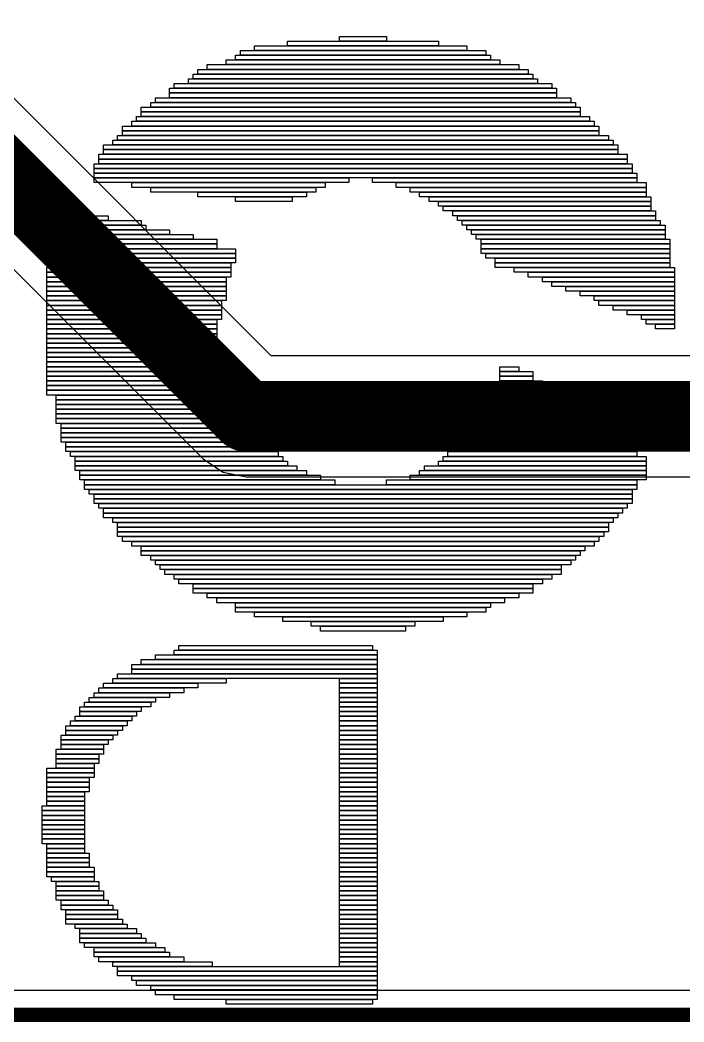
# Model space of a CAD drawing. Header units: inches. Extents: x -22 to 5433, y -38 to 5417.
# Drawn here: x 29.34 to 36.37, y -38.06 to -27.45 of the extents above; entities that cross this region are included whole.
import ezdxf

# ---------------------------------------------------------------- set-up
doc = ezdxf.new("R2010")
doc.units = ezdxf.units.IN
for name, color, linetype in [('Board_outline', 216, 'Continuous'), ('Bottom Layer', 5, 'Continuous'), ('Bottom Overlay', 54, 'Continuous'), ('Top Layer', 1, 'Continuous')]:
    doc.layers.add(name, color=color, linetype=linetype)

msp = doc.modelspace()

# ---------------------------------------------------------------- linework, layer by layer
at = {"layer": 'Board_outline'}
msp.add_lwpolyline([(-16.519, -37.988, 0.152, 0.152, 0), (73.481, -37.988, 0.152, 0.152, 0)], format="xyseb", dxfattribs=at)
at = {"layer": 'Bottom Layer'}
msp.add_line((73.481, -37.73), (-16.518, -37.73), dxfattribs=at)
at = {"layer": 'Bottom Overlay'}
for p, q in [((32.172, -27.723), (32.172, -27.673)), ((32.172, -27.673), (33.772, -27.673)), ((32.722, -27.673), (32.722, -27.623)), ((32.722, -27.623), (33.222, -27.623)), ((33.222, -27.673), (32.722, -27.673)), ((33.222, -27.623), (33.222, -27.673)), ((33.772, -27.673), (33.772, -27.723)), ((31.672, -27.823), (31.672, -27.773)), ((31.672, -27.773), (34.272, -27.773)), ((31.822, -27.773), (31.822, -27.723)), ((31.822, -27.723), (34.072, -27.723)), ((34.072, -27.773), (31.822, -27.773)), ((33.772, -27.723), (32.172, -27.723)), ((34.072, -27.723), (34.072, -27.773)), ((34.272, -27.773), (34.272, -27.823)), ((31.522, -27.923), (31.522, -27.873)), ((31.522, -27.873), (34.422, -27.873)), ((31.622, -27.873), (31.622, -27.823)), ((31.622, -27.823), (34.322, -27.823)), ((34.322, -27.873), (31.622, -27.873)), ((34.272, -27.823), (31.672, -27.823)), ((34.322, -27.823), (34.322, -27.873)), ((34.422, -27.873), (34.422, -27.923)), ((31.222, -28.023), (31.222, -27.973)), ((31.222, -27.973), (34.722, -27.973)), ((31.322, -27.973), (31.322, -27.923)), ((31.322, -27.923), (34.622, -27.923)), ((34.622, -27.973), (31.322, -27.973)), ((34.422, -27.923), (31.522, -27.923)), ((34.622, -27.923), (34.622, -27.973)), ((34.722, -27.973), (34.722, -28.023)), ((30.972, -28.173), (30.972, -28.123)), ((30.972, -28.123), (34.972, -28.123)), ((31.122, -28.123), (31.122, -28.073)), ((31.122, -28.073), (34.822, -28.073)), ((34.822, -28.123), (31.122, -28.123)), ((31.172, -28.073), (31.172, -28.023)), ((31.172, -28.023), (34.772, -28.023)), ((34.772, -28.073), (31.172, -28.073)), ((34.722, -28.023), (31.222, -28.023)), ((34.772, -28.023), (34.772, -28.073)), ((34.822, -28.073), (34.822, -28.123)), ((34.972, -28.123), (34.972, -28.173)), ((30.922, -28.223), (30.922, -28.173)), ((30.922, -28.173), (35.022, -28.173)), ((35.022, -28.223), (30.922, -28.223)), ((30.922, -28.273), (30.922, -28.223)), ((30.922, -28.223), (35.022, -28.223)), ((34.972, -28.173), (30.972, -28.173)), ((35.022, -28.173), (35.022, -28.223)), ((35.022, -28.223), (35.022, -28.273)), ((30.722, -28.373), (30.722, -28.323)), ((30.722, -28.323), (35.222, -28.323)), ((30.772, -28.323), (30.772, -28.273)), ((30.772, -28.273), (35.172, -28.273)), ((35.172, -28.323), (30.772, -28.323)), ((35.022, -28.273), (30.922, -28.273)), ((35.172, -28.273), (35.172, -28.323)), ((35.222, -28.323), (35.222, -28.373)), ((30.622, -28.423), (30.622, -28.373)), ((30.622, -28.373), (35.272, -28.373)), ((30.622, -28.473), (30.622, -28.423)), ((30.622, -28.423), (35.272, -28.423)), ((35.272, -28.423), (30.622, -28.423)), ((35.222, -28.373), (30.722, -28.373)), ((35.272, -28.373), (35.272, -28.423)), ((35.272, -28.423), (35.272, -28.473)), ((30.522, -28.573), (30.522, -28.523)), ((30.522, -28.523), (35.422, -28.523)), ((30.572, -28.523), (30.572, -28.473)), ((30.572, -28.473), (35.372, -28.473)), ((35.372, -28.523), (30.572, -28.523)), ((35.272, -28.473), (30.622, -28.473)), ((35.372, -28.473), (35.372, -28.523)), ((35.422, -28.523), (35.422, -28.573)), ((30.422, -28.623), (30.422, -28.573)), ((30.422, -28.573), (35.472, -28.573)), ((35.472, -28.623), (30.422, -28.623)), ((30.422, -28.673), (30.422, -28.623)), ((30.422, -28.623), (35.472, -28.623)), ((35.422, -28.573), (30.522, -28.573)), ((35.472, -28.573), (35.472, -28.623)), ((35.472, -28.623), (35.472, -28.673)), ((30.322, -28.773), (30.322, -28.723)), ((30.322, -28.723), (35.622, -28.723)), ((30.372, -28.723), (30.372, -28.673)), ((30.372, -28.673), (35.572, -28.673)), ((35.572, -28.723), (30.372, -28.723)), ((35.472, -28.673), (30.422, -28.673)), ((35.572, -28.673), (35.572, -28.723)), ((35.622, -28.723), (35.622, -28.773)), ((30.222, -28.823), (30.222, -28.773)), ((30.222, -28.773), (35.672, -28.773)), ((35.672, -28.823), (30.222, -28.823)), ((30.222, -28.873), (30.222, -28.823)), ((30.222, -28.823), (35.672, -28.823)), ((35.622, -28.773), (30.322, -28.773)), ((35.672, -28.773), (35.672, -28.823)), ((35.672, -28.823), (35.672, -28.873)), ((30.122, -29.023), (30.122, -28.973)), ((30.122, -28.973), (35.822, -28.973)), ((30.172, -28.923), (30.172, -28.873)), ((30.172, -28.873), (35.772, -28.873)), ((35.772, -28.923), (30.172, -28.923)), ((30.172, -28.973), (30.172, -28.923)), ((30.172, -28.923), (35.772, -28.923)), ((35.772, -28.973), (30.172, -28.973)), ((35.672, -28.873), (30.222, -28.873)), ((35.772, -28.873), (35.772, -28.923)), ((35.772, -28.923), (35.772, -28.973)), ((35.822, -28.973), (35.822, -29.023)), ((35.822, -29.023), (30.122, -29.023)), ((30.122, -29.073), (30.122, -29.023)), ((30.122, -29.023), (35.822, -29.023)), ((30.122, -29.123), (30.122, -29.073)), ((30.122, -29.073), (35.872, -29.073)), ((35.822, -29.073), (30.122, -29.073)), ((35.822, -29.023), (35.822, -29.073)), ((35.872, -29.073), (35.872, -29.123)), ((35.872, -29.123), (30.122, -29.123)), ((30.122, -29.173), (30.122, -29.123)), ((30.122, -29.123), (32.822, -29.123)), ((32.822, -29.173), (30.122, -29.173)), ((30.522, -29.223), (30.522, -29.173)), ((30.522, -29.173), (32.572, -29.173)), ((32.572, -29.173), (32.572, -29.223)), ((32.822, -29.123), (32.822, -29.173)), ((33.072, -29.173), (33.072, -29.123)), ((33.072, -29.123), (35.872, -29.123)), ((35.872, -29.173), (33.072, -29.173)), ((33.322, -29.223), (33.322, -29.173)), ((33.322, -29.173), (35.972, -29.173)), ((35.872, -29.123), (35.872, -29.173)), ((35.972, -29.173), (35.972, -29.223)), ((32.572, -29.223), (30.522, -29.223)), ((30.722, -29.273), (30.722, -29.223)), ((30.722, -29.223), (32.473, -29.223)), ((32.473, -29.273), (30.722, -29.273)), ((31.222, -29.323), (31.222, -29.273)), ((31.222, -29.273), (32.372, -29.273)), ((32.372, -29.273), (32.372, -29.323)), ((32.473, -29.223), (32.473, -29.273)), ((35.972, -29.223), (33.322, -29.223)), ((33.473, -29.273), (33.473, -29.223)), ((33.473, -29.223), (35.972, -29.223)), ((35.972, -29.273), (33.473, -29.273)), ((33.572, -29.323), (33.572, -29.273)), ((33.572, -29.273), (35.972, -29.273)), ((35.972, -29.223), (35.972, -29.273)), ((35.972, -29.273), (35.972, -29.323)), ((32.372, -29.323), (31.222, -29.323)), ((31.622, -29.373), (31.622, -29.323)), ((31.622, -29.323), (32.222, -29.323)), ((32.222, -29.373), (31.622, -29.373)), ((32.222, -29.323), (32.222, -29.373)), ((35.972, -29.323), (33.572, -29.323)), ((33.672, -29.373), (33.672, -29.323)), ((33.672, -29.323), (36.022, -29.323)), ((36.022, -29.373), (33.672, -29.373)), ((33.772, -29.423), (33.772, -29.373)), ((33.772, -29.373), (36.022, -29.373)), ((36.022, -29.323), (36.022, -29.373)), ((36.022, -29.373), (36.022, -29.423)), ((36.022, -29.423), (33.772, -29.423)), ((33.822, -29.473), (33.822, -29.423)), ((33.822, -29.423), (36.022, -29.423)), ((36.022, -29.473), (33.822, -29.473)), ((33.922, -29.523), (33.922, -29.473)), ((33.922, -29.473), (36.072, -29.473)), ((36.022, -29.423), (36.022, -29.473)), ((36.072, -29.473), (36.072, -29.523)), ((29.772, -29.623), (29.772, -29.573)), ((29.772, -29.573), (30.622, -29.573)), ((29.822, -29.573), (29.822, -29.523)), ((29.822, -29.523), (30.272, -29.523)), ((30.272, -29.573), (29.822, -29.573)), ((30.272, -29.523), (30.272, -29.573)), ((30.622, -29.573), (30.622, -29.623)), ((36.072, -29.523), (33.922, -29.523)), ((33.972, -29.573), (33.972, -29.523)), ((33.972, -29.523), (36.072, -29.523)), ((36.072, -29.573), (33.972, -29.573)), ((34.022, -29.623), (34.022, -29.573)), ((34.022, -29.573), (36.122, -29.573)), ((36.072, -29.523), (36.072, -29.573)), ((36.122, -29.573), (36.122, -29.623)), ((29.772, -29.673), (29.772, -29.623)), ((29.772, -29.623), (30.672, -29.623)), ((30.622, -29.623), (29.772, -29.623)), ((29.772, -29.723), (29.772, -29.673)), ((29.772, -29.673), (30.922, -29.673)), ((30.672, -29.673), (29.772, -29.673)), ((30.672, -29.623), (30.672, -29.673)), ((30.922, -29.673), (30.922, -29.723)), ((36.122, -29.623), (34.022, -29.623)), ((34.072, -29.673), (34.072, -29.623)), ((34.072, -29.623), (36.172, -29.623)), ((36.172, -29.673), (34.072, -29.673)), ((34.122, -29.723), (34.122, -29.673)), ((34.122, -29.673), (36.172, -29.673)), ((36.172, -29.623), (36.172, -29.673)), ((36.172, -29.673), (36.172, -29.723)), ((29.722, -29.823), (29.722, -29.773)), ((29.722, -29.773), (31.422, -29.773)), ((31.422, -29.823), (29.722, -29.823)), ((29.722, -29.873), (29.722, -29.823)), ((29.722, -29.823), (31.422, -29.823)), ((30.922, -29.723), (29.772, -29.723)), ((29.772, -29.773), (29.772, -29.723)), ((29.772, -29.723), (31.172, -29.723)), ((31.172, -29.773), (29.772, -29.773)), ((31.172, -29.723), (31.172, -29.773)), ((31.422, -29.773), (31.422, -29.823)), ((31.422, -29.823), (31.422, -29.873)), ((36.172, -29.723), (34.122, -29.723)), ((34.172, -29.773), (34.172, -29.723)), ((34.172, -29.723), (36.172, -29.723)), ((36.172, -29.773), (34.172, -29.773)), ((34.222, -29.823), (34.222, -29.773)), ((34.222, -29.773), (36.222, -29.773)), ((34.222, -29.873), (34.222, -29.823)), ((34.222, -29.823), (36.222, -29.823)), ((36.222, -29.823), (34.222, -29.823)), ((36.172, -29.723), (36.172, -29.773)), ((36.222, -29.773), (36.222, -29.823)), ((36.222, -29.823), (36.222, -29.873)), ((29.722, -29.923), (29.722, -29.873)), ((29.722, -29.873), (31.622, -29.873)), ((31.422, -29.873), (29.722, -29.873)), ((31.622, -29.923), (29.722, -29.923)), ((29.722, -29.973), (29.722, -29.923)), ((29.722, -29.923), (31.622, -29.923)), ((31.622, -29.873), (31.622, -29.923)), ((31.622, -29.923), (31.622, -29.973)), ((34.222, -29.923), (34.222, -29.873)), ((34.222, -29.873), (36.222, -29.873)), ((36.222, -29.873), (34.222, -29.873)), ((36.222, -29.923), (34.222, -29.923)), ((34.272, -29.973), (34.272, -29.923)), ((34.272, -29.923), (36.222, -29.923)), ((36.222, -29.873), (36.222, -29.923)), ((36.222, -29.923), (36.222, -29.973)), ((29.672, -30.073), (29.672, -30.023)), ((29.672, -30.023), (31.572, -30.023)), ((31.622, -29.973), (29.722, -29.973)), ((29.722, -30.023), (29.722, -29.973)), ((29.722, -29.973), (31.622, -29.973)), ((31.622, -30.023), (29.722, -30.023)), ((31.572, -30.023), (31.572, -30.073)), ((31.622, -29.973), (31.622, -30.023)), ((36.222, -29.973), (34.272, -29.973)), ((34.372, -30.023), (34.372, -29.973)), ((34.372, -29.973), (36.222, -29.973)), ((36.222, -30.023), (34.372, -30.023)), ((34.372, -30.073), (34.372, -30.023)), ((34.372, -30.023), (36.222, -30.023)), ((36.222, -29.973), (36.222, -30.023)), ((36.222, -30.023), (36.222, -30.073)), ((29.622, -30.123), (29.622, -30.073)), ((29.622, -30.073), (31.572, -30.073)), ((31.572, -30.123), (29.622, -30.123)), ((29.622, -30.173), (29.622, -30.123)), ((29.622, -30.123), (31.572, -30.123)), ((31.572, -30.073), (29.672, -30.073)), ((31.572, -30.073), (31.572, -30.123)), ((31.572, -30.123), (31.572, -30.173)), ((36.222, -30.073), (34.372, -30.073)), ((34.572, -30.123), (34.572, -30.073)), ((34.572, -30.073), (36.272, -30.073)), ((36.272, -30.123), (34.572, -30.123)), ((34.722, -30.173), (34.722, -30.123)), ((34.722, -30.123), (36.272, -30.123)), ((36.272, -30.073), (36.272, -30.123)), ((36.272, -30.123), (36.272, -30.173)), ((31.572, -30.173), (29.622, -30.173)), ((29.622, -30.223), (29.622, -30.173)), ((29.622, -30.173), (31.522, -30.173)), ((31.522, -30.223), (29.622, -30.223)), ((29.622, -30.273), (29.622, -30.223)), ((29.622, -30.223), (31.522, -30.223)), ((31.522, -30.173), (31.522, -30.223)), ((31.522, -30.223), (31.522, -30.273)), ((36.272, -30.173), (34.722, -30.173)), ((34.872, -30.223), (34.872, -30.173)), ((34.872, -30.173), (36.272, -30.173)), ((36.272, -30.223), (34.872, -30.223)), ((34.972, -30.273), (34.972, -30.223)), ((34.972, -30.223), (36.272, -30.223)), ((36.272, -30.173), (36.272, -30.223)), ((36.272, -30.223), (36.272, -30.273)), ((29.622, -30.323), (29.622, -30.273)), ((29.622, -30.273), (31.522, -30.273)), ((31.522, -30.273), (29.622, -30.273)), ((31.522, -30.323), (29.622, -30.323)), ((29.622, -30.373), (29.622, -30.323)), ((29.622, -30.323), (31.522, -30.323)), ((31.522, -30.273), (31.522, -30.323)), ((31.522, -30.323), (31.522, -30.373)), ((36.272, -30.273), (34.972, -30.273)), ((35.122, -30.323), (35.122, -30.273)), ((35.122, -30.273), (36.272, -30.273)), ((36.272, -30.323), (35.122, -30.323)), ((35.272, -30.373), (35.272, -30.323)), ((35.272, -30.323), (36.272, -30.323)), ((36.272, -30.273), (36.272, -30.323)), ((36.272, -30.323), (36.272, -30.373)), ((31.522, -30.373), (29.622, -30.373)), ((29.622, -30.423), (29.622, -30.373)), ((29.622, -30.373), (31.522, -30.373)), ((31.522, -30.423), (29.622, -30.423)), ((29.622, -30.473), (29.622, -30.423)), ((29.622, -30.423), (31.473, -30.423)), ((31.473, -30.423), (31.473, -30.473)), ((31.522, -30.373), (31.522, -30.423)), ((36.272, -30.373), (35.272, -30.373)), ((35.422, -30.423), (35.422, -30.373)), ((35.422, -30.373), (36.272, -30.373)), ((36.272, -30.423), (35.422, -30.423)), ((35.472, -30.473), (35.472, -30.423)), ((35.472, -30.423), (36.272, -30.423)), ((36.272, -30.373), (36.272, -30.423)), ((36.272, -30.423), (36.272, -30.473)), ((29.622, -30.523), (29.622, -30.473)), ((29.622, -30.473), (31.473, -30.473)), ((31.473, -30.473), (29.622, -30.473)), ((31.473, -30.523), (29.622, -30.523)), ((29.622, -30.573), (29.622, -30.523)), ((29.622, -30.523), (31.473, -30.523)), ((31.473, -30.473), (31.473, -30.523)), ((31.473, -30.523), (31.473, -30.573)), ((36.272, -30.473), (35.472, -30.473)), ((35.622, -30.523), (35.622, -30.473)), ((35.622, -30.473), (36.272, -30.473)), ((36.272, -30.523), (35.622, -30.523)), ((35.772, -30.573), (35.772, -30.523)), ((35.772, -30.523), (36.272, -30.523)), ((36.272, -30.473), (36.272, -30.523)), ((36.272, -30.523), (36.272, -30.573)), ((29.622, -30.623), (29.622, -30.573)), ((29.622, -30.573), (31.473, -30.573)), ((31.473, -30.573), (29.622, -30.573)), ((31.473, -30.623), (29.622, -30.623)), ((29.622, -30.673), (29.622, -30.623)), ((29.622, -30.623), (31.422, -30.623)), ((31.422, -30.673), (29.622, -30.673)), ((29.622, -30.723), (29.622, -30.673)), ((29.622, -30.673), (31.422, -30.673)), ((31.422, -30.623), (31.422, -30.673)), ((31.422, -30.673), (31.422, -30.723)), ((31.473, -30.573), (31.473, -30.623)), ((36.272, -30.573), (35.772, -30.573)), ((35.922, -30.623), (35.922, -30.573)), ((35.922, -30.573), (36.272, -30.573)), ((36.272, -30.623), (35.922, -30.623)), ((35.972, -30.673), (35.972, -30.623)), ((35.972, -30.623), (36.272, -30.623)), ((36.272, -30.673), (35.972, -30.673)), ((36.072, -30.723), (36.072, -30.673)), ((36.072, -30.673), (36.272, -30.673)), ((36.272, -30.573), (36.272, -30.623)), ((36.272, -30.623), (36.272, -30.673)), ((36.272, -30.673), (36.272, -30.723)), ((31.422, -30.723), (29.622, -30.723)), ((29.622, -30.773), (29.622, -30.723)), ((29.622, -30.723), (31.422, -30.723)), ((29.622, -30.823), (29.622, -30.773)), ((29.622, -30.773), (31.422, -30.773)), ((31.422, -30.773), (29.622, -30.773)), ((31.422, -30.723), (31.422, -30.773)), ((31.422, -30.773), (31.422, -30.823)), ((36.272, -30.723), (36.072, -30.723)), ((29.622, -30.873), (29.622, -30.823)), ((29.622, -30.823), (31.422, -30.823)), ((31.422, -30.823), (29.622, -30.823)), ((31.422, -30.873), (29.622, -30.873)), ((29.622, -30.923), (29.622, -30.873)), ((29.622, -30.873), (31.473, -30.873)), ((31.422, -30.823), (31.422, -30.873)), ((31.473, -30.873), (31.473, -30.923)), ((29.622, -30.973), (29.622, -30.923)), ((29.622, -30.923), (31.473, -30.923)), ((31.473, -30.923), (29.622, -30.923)), ((31.473, -30.973), (29.622, -30.973)), ((29.622, -31.023), (29.622, -30.973)), ((29.622, -30.973), (31.473, -30.973)), ((31.473, -30.923), (31.473, -30.973)), ((31.473, -30.973), (31.473, -31.023)), ((31.473, -31.023), (29.622, -31.023)), ((29.622, -31.073), (29.622, -31.023)), ((29.622, -31.023), (31.473, -31.023)), ((31.473, -31.073), (29.622, -31.073)), ((29.622, -31.123), (29.622, -31.073)), ((29.622, -31.073), (31.522, -31.073)), ((31.473, -31.023), (31.473, -31.073)), ((31.522, -31.073), (31.522, -31.123)), ((29.622, -31.173), (29.622, -31.123)), ((29.622, -31.123), (31.522, -31.123)), ((31.522, -31.123), (29.622, -31.123)), ((31.522, -31.173), (29.622, -31.173)), ((29.622, -31.223), (29.622, -31.173)), ((29.622, -31.173), (31.522, -31.173)), ((31.522, -31.123), (31.522, -31.173)), ((31.522, -31.173), (31.522, -31.223)), ((34.422, -31.173), (34.422, -31.123)), ((34.422, -31.123), (34.622, -31.123)), ((34.622, -31.173), (34.422, -31.173)), ((34.422, -31.223), (34.422, -31.173)), ((34.422, -31.173), (34.772, -31.173)), ((34.622, -31.123), (34.622, -31.173)), ((34.772, -31.173), (34.772, -31.223)), ((31.522, -31.223), (29.622, -31.223)), ((29.622, -31.273), (29.622, -31.223)), ((29.622, -31.223), (31.522, -31.223)), ((29.622, -31.323), (29.622, -31.273)), ((29.622, -31.273), (31.522, -31.273)), ((31.522, -31.273), (29.622, -31.273)), ((31.522, -31.223), (31.522, -31.273)), ((31.522, -31.273), (31.522, -31.323)), ((34.422, -31.273), (34.422, -31.223)), ((34.422, -31.223), (34.772, -31.223)), ((34.772, -31.223), (34.422, -31.223)), ((34.422, -31.323), (34.422, -31.273)), ((34.422, -31.273), (34.872, -31.273)), ((34.772, -31.273), (34.422, -31.273)), ((34.772, -31.223), (34.772, -31.273)), ((34.872, -31.273), (34.872, -31.323)), ((29.622, -31.373), (29.622, -31.323)), ((29.622, -31.323), (31.572, -31.323)), ((31.522, -31.323), (29.622, -31.323)), ((31.572, -31.373), (29.622, -31.373)), ((29.622, -31.423), (29.622, -31.373)), ((29.622, -31.373), (31.572, -31.373)), ((31.572, -31.323), (31.572, -31.373)), ((31.572, -31.373), (31.572, -31.423)), ((34.372, -31.373), (34.372, -31.323)), ((34.372, -31.323), (34.972, -31.323)), ((34.972, -31.373), (34.372, -31.373)), ((34.372, -31.423), (34.372, -31.373)), ((34.372, -31.373), (35.072, -31.373)), ((34.872, -31.323), (34.422, -31.323)), ((34.972, -31.323), (34.972, -31.373)), ((35.072, -31.373), (35.072, -31.423)), ((31.572, -31.423), (29.622, -31.423)), ((29.722, -31.473), (29.722, -31.423)), ((29.722, -31.423), (31.572, -31.423)), ((31.572, -31.473), (29.722, -31.473)), ((29.722, -31.523), (29.722, -31.473)), ((29.722, -31.473), (31.622, -31.473)), ((31.622, -31.523), (29.722, -31.523)), ((29.722, -31.573), (29.722, -31.523)), ((29.722, -31.523), (31.622, -31.523)), ((31.572, -31.423), (31.572, -31.473)), ((31.622, -31.473), (31.622, -31.523)), ((31.622, -31.523), (31.622, -31.573)), ((34.272, -31.573), (34.272, -31.523)), ((34.272, -31.523), (35.272, -31.523)), ((34.322, -31.473), (34.322, -31.423)), ((34.322, -31.423), (35.072, -31.423)), ((34.322, -31.523), (34.322, -31.473)), ((34.322, -31.473), (35.172, -31.473)), ((35.072, -31.473), (34.322, -31.473)), ((35.172, -31.523), (34.322, -31.523)), ((35.072, -31.423), (34.372, -31.423)), ((35.072, -31.423), (35.072, -31.473)), ((35.172, -31.473), (35.172, -31.523)), ((35.272, -31.523), (35.272, -31.573)), ((31.622, -31.573), (29.722, -31.573)), ((29.722, -31.623), (29.722, -31.573)), ((29.722, -31.573), (31.672, -31.573)), ((29.722, -31.673), (29.722, -31.623)), ((29.722, -31.623), (31.672, -31.623)), ((31.672, -31.623), (29.722, -31.623)), ((31.672, -31.573), (31.672, -31.623)), ((31.672, -31.623), (31.672, -31.673)), ((34.222, -31.673), (34.222, -31.623)), ((34.222, -31.623), (35.372, -31.623)), ((34.272, -31.623), (34.272, -31.573)), ((34.272, -31.573), (35.372, -31.573)), ((35.272, -31.573), (34.272, -31.573)), ((35.372, -31.623), (34.272, -31.623)), ((35.372, -31.573), (35.372, -31.623)), ((35.372, -31.623), (35.372, -31.673)), ((31.672, -31.673), (29.722, -31.673)), ((29.722, -31.723), (29.722, -31.673)), ((29.722, -31.673), (31.722, -31.673)), ((31.722, -31.723), (29.722, -31.723)), ((29.772, -31.773), (29.772, -31.723)), ((29.772, -31.723), (31.772, -31.723)), ((31.722, -31.673), (31.722, -31.723)), ((31.772, -31.723), (31.772, -31.773)), ((34.172, -31.723), (34.172, -31.673)), ((34.172, -31.673), (35.422, -31.673)), ((34.172, -31.773), (34.172, -31.723)), ((34.172, -31.723), (35.572, -31.723)), ((35.422, -31.723), (34.172, -31.723)), ((35.372, -31.673), (34.222, -31.673)), ((35.422, -31.673), (35.422, -31.723)), ((35.572, -31.723), (35.572, -31.773)), ((29.772, -31.823), (29.772, -31.773)), ((29.772, -31.773), (31.822, -31.773)), ((31.772, -31.773), (29.772, -31.773)), ((31.822, -31.823), (29.772, -31.823)), ((29.772, -31.873), (29.772, -31.823)), ((29.772, -31.823), (31.822, -31.823)), ((31.822, -31.773), (31.822, -31.823)), ((31.822, -31.823), (31.822, -31.873)), ((34.072, -31.873), (34.072, -31.823)), ((34.072, -31.823), (35.672, -31.823)), ((34.122, -31.823), (34.122, -31.773)), ((34.122, -31.773), (35.622, -31.773)), ((35.622, -31.823), (34.122, -31.823)), ((35.572, -31.773), (34.172, -31.773)), ((35.622, -31.773), (35.622, -31.823)), ((35.672, -31.823), (35.672, -31.873)), ((31.822, -31.873), (29.772, -31.873)), ((29.772, -31.923), (29.772, -31.873)), ((29.772, -31.873), (31.872, -31.873)), ((31.872, -31.923), (29.772, -31.923)), ((29.822, -31.973), (29.822, -31.923)), ((29.822, -31.923), (31.922, -31.923)), ((31.872, -31.873), (31.872, -31.923)), ((31.922, -31.923), (31.922, -31.973)), ((34.022, -31.923), (34.022, -31.873)), ((34.022, -31.873), (35.722, -31.873)), ((35.722, -31.923), (34.022, -31.923)), ((34.022, -31.973), (34.022, -31.923)), ((34.022, -31.923), (35.822, -31.923)), ((35.672, -31.873), (34.072, -31.873)), ((35.722, -31.873), (35.722, -31.923)), ((35.822, -31.923), (35.822, -31.973)), ((29.822, -32.023), (29.822, -31.973)), ((29.822, -31.973), (32.022, -31.973)), ((31.922, -31.973), (29.822, -31.973)), ((32.022, -32.023), (29.822, -32.023)), ((29.872, -32.073), (29.872, -32.023)), ((29.872, -32.023), (32.072, -32.023)), ((32.022, -31.973), (32.022, -32.023)), ((32.072, -32.023), (32.072, -32.073)), ((33.872, -32.073), (33.872, -32.023)), ((33.872, -32.023), (35.872, -32.023)), ((33.922, -32.023), (33.922, -31.973)), ((33.922, -31.973), (35.872, -31.973)), ((35.872, -32.023), (33.922, -32.023)), ((35.822, -31.973), (34.022, -31.973)), ((35.872, -31.973), (35.872, -32.023)), ((35.872, -32.023), (35.872, -32.073)), ((32.072, -32.073), (29.872, -32.073)), ((29.922, -32.123), (29.922, -32.073)), ((29.922, -32.073), (32.122, -32.073)), ((32.122, -32.123), (29.922, -32.123)), ((29.922, -32.173), (29.922, -32.123)), ((29.922, -32.123), (32.172, -32.123)), ((32.122, -32.073), (32.122, -32.123)), ((32.172, -32.123), (32.172, -32.173)), ((33.772, -32.173), (33.772, -32.123)), ((33.772, -32.123), (35.972, -32.123)), ((33.822, -32.123), (33.822, -32.073)), ((33.822, -32.073), (35.972, -32.073)), ((35.972, -32.123), (33.822, -32.123)), ((35.872, -32.073), (33.872, -32.073)), ((35.972, -32.073), (35.972, -32.123)), ((35.972, -32.123), (35.972, -32.173)), ((29.922, -32.223), (29.922, -32.173)), ((29.922, -32.173), (32.272, -32.173)), ((32.172, -32.173), (29.922, -32.173)), ((32.272, -32.223), (29.922, -32.223)), ((29.972, -32.273), (29.972, -32.223)), ((29.972, -32.223), (32.372, -32.223)), ((32.272, -32.173), (32.272, -32.223)), ((32.372, -32.223), (32.372, -32.273)), ((33.572, -32.273), (33.572, -32.223)), ((33.572, -32.223), (35.972, -32.223)), ((33.622, -32.223), (33.622, -32.173)), ((33.622, -32.173), (35.972, -32.173)), ((35.972, -32.223), (33.622, -32.223)), ((35.972, -32.173), (33.772, -32.173)), ((35.972, -32.173), (35.972, -32.223)), ((35.972, -32.223), (35.972, -32.273)), ((29.972, -32.323), (29.972, -32.273)), ((29.972, -32.273), (32.522, -32.273)), ((32.372, -32.273), (29.972, -32.273)), ((32.522, -32.323), (29.972, -32.323)), ((30.022, -32.373), (30.022, -32.323)), ((30.022, -32.323), (32.672, -32.323)), ((30.022, -32.423), (30.022, -32.373)), ((30.022, -32.373), (35.872, -32.373)), ((32.672, -32.373), (30.022, -32.373)), ((32.522, -32.273), (32.522, -32.323)), ((32.672, -32.323), (32.672, -32.373)), ((33.222, -32.373), (33.222, -32.323)), ((33.222, -32.323), (35.872, -32.323)), ((35.872, -32.373), (33.222, -32.373)), ((33.473, -32.323), (33.473, -32.273)), ((33.473, -32.273), (35.972, -32.273)), ((35.972, -32.323), (33.473, -32.323)), ((35.972, -32.273), (33.572, -32.273)), ((35.872, -32.323), (35.872, -32.373)), ((35.872, -32.373), (35.872, -32.423)), ((35.972, -32.273), (35.972, -32.323)), ((35.872, -32.423), (30.022, -32.423)), ((30.072, -32.473), (30.072, -32.423)), ((30.072, -32.423), (35.822, -32.423)), ((35.822, -32.473), (30.072, -32.473)), ((30.122, -32.523), (30.122, -32.473)), ((30.122, -32.473), (35.822, -32.473)), ((35.822, -32.423), (35.822, -32.473)), ((35.822, -32.473), (35.822, -32.523)), ((35.822, -32.523), (30.122, -32.523)), ((30.122, -32.573), (30.122, -32.523)), ((30.122, -32.523), (35.822, -32.523)), ((35.822, -32.573), (30.122, -32.573)), ((30.172, -32.623), (30.172, -32.573)), ((30.172, -32.573), (35.772, -32.573)), ((35.772, -32.573), (35.772, -32.623)), ((35.822, -32.523), (35.822, -32.573)), ((35.772, -32.623), (30.172, -32.623)), ((30.222, -32.673), (30.222, -32.623)), ((30.222, -32.623), (35.722, -32.623)), ((35.722, -32.673), (30.222, -32.673)), ((30.222, -32.723), (30.222, -32.673)), ((30.222, -32.673), (35.672, -32.673)), ((35.672, -32.673), (35.672, -32.723)), ((35.722, -32.623), (35.722, -32.673)), ((35.672, -32.723), (30.222, -32.723)), ((30.322, -32.773), (30.322, -32.723)), ((30.322, -32.723), (35.622, -32.723)), ((35.622, -32.773), (30.322, -32.773)), ((30.372, -32.823), (30.372, -32.773)), ((30.372, -32.773), (35.572, -32.773)), ((35.572, -32.773), (35.572, -32.823)), ((35.622, -32.723), (35.622, -32.773)), ((35.572, -32.823), (30.372, -32.823)), ((30.372, -32.873), (30.372, -32.823)), ((30.372, -32.823), (35.572, -32.823)), ((35.572, -32.873), (30.372, -32.873)), ((30.372, -32.923), (30.372, -32.873)), ((30.372, -32.873), (35.522, -32.873)), ((35.522, -32.873), (35.522, -32.923)), ((35.572, -32.823), (35.572, -32.873)), ((35.522, -32.923), (30.372, -32.923)), ((30.422, -32.973), (30.422, -32.923)), ((30.422, -32.923), (35.472, -32.923)), ((35.472, -32.973), (30.422, -32.973)), ((30.522, -33.023), (30.522, -32.973)), ((30.522, -32.973), (35.422, -32.973)), ((35.422, -32.973), (35.422, -33.023)), ((35.472, -32.923), (35.472, -32.973)), ((35.422, -33.023), (30.522, -33.023)), ((30.622, -33.073), (30.622, -33.023)), ((30.622, -33.023), (35.322, -33.023)), ((35.322, -33.073), (30.622, -33.073)), ((30.622, -33.123), (30.622, -33.073)), ((30.622, -33.073), (35.272, -33.073)), ((35.272, -33.073), (35.272, -33.123)), ((35.322, -33.023), (35.322, -33.073)), ((35.272, -33.123), (30.622, -33.123)), ((30.722, -33.173), (30.722, -33.123)), ((30.722, -33.123), (35.222, -33.123)), ((35.222, -33.173), (30.722, -33.173)), ((30.772, -33.223), (30.772, -33.173)), ((30.772, -33.173), (35.172, -33.173)), ((35.172, -33.223), (30.772, -33.223)), ((30.822, -33.273), (30.822, -33.223)), ((30.822, -33.223), (35.072, -33.223)), ((35.072, -33.223), (35.072, -33.273)), ((35.172, -33.173), (35.172, -33.223)), ((35.222, -33.123), (35.222, -33.173)), ((35.072, -33.273), (30.822, -33.273)), ((30.872, -33.323), (30.872, -33.273)), ((30.872, -33.273), (35.072, -33.273)), ((35.072, -33.323), (30.872, -33.323)), ((30.972, -33.373), (30.972, -33.323)), ((30.972, -33.323), (34.972, -33.323)), ((34.972, -33.323), (34.972, -33.373)), ((35.072, -33.273), (35.072, -33.323)), ((34.972, -33.373), (30.972, -33.373)), ((31.022, -33.423), (31.022, -33.373)), ((31.022, -33.373), (34.872, -33.373)), ((34.872, -33.423), (31.022, -33.423)), ((31.172, -33.473), (31.172, -33.423)), ((31.172, -33.423), (34.772, -33.423)), ((34.772, -33.423), (34.772, -33.473)), ((34.872, -33.373), (34.872, -33.423)), ((31.172, -33.523), (31.172, -33.473)), ((31.172, -33.473), (34.772, -33.473)), ((34.772, -33.473), (31.172, -33.473)), ((34.772, -33.523), (31.172, -33.523)), ((31.322, -33.573), (31.322, -33.523)), ((31.322, -33.523), (34.622, -33.523)), ((34.622, -33.523), (34.622, -33.573)), ((34.772, -33.473), (34.772, -33.523)), ((34.622, -33.573), (31.322, -33.573)), ((31.422, -33.623), (31.422, -33.573)), ((31.422, -33.573), (34.472, -33.573)), ((34.472, -33.623), (31.422, -33.623)), ((31.622, -33.673), (31.622, -33.623)), ((31.622, -33.623), (34.322, -33.623)), ((34.322, -33.623), (34.322, -33.673)), ((34.472, -33.573), (34.472, -33.623)), ((34.322, -33.673), (31.622, -33.673)), ((31.622, -33.723), (31.622, -33.673)), ((31.622, -33.673), (34.272, -33.673)), ((34.272, -33.723), (31.622, -33.723)), ((31.822, -33.773), (31.822, -33.723)), ((31.822, -33.723), (34.072, -33.723)), ((34.072, -33.723), (34.072, -33.773)), ((34.272, -33.673), (34.272, -33.723)), ((34.072, -33.773), (31.822, -33.773)), ((32.122, -33.823), (32.122, -33.773)), ((32.122, -33.773), (33.822, -33.773)), ((33.822, -33.823), (32.122, -33.823)), ((32.422, -33.873), (32.422, -33.823)), ((32.422, -33.823), (33.522, -33.823)), ((33.522, -33.823), (33.522, -33.873)), ((33.822, -33.773), (33.822, -33.823)), ((33.522, -33.873), (32.422, -33.873)), ((32.522, -33.923), (32.522, -33.873)), ((32.522, -33.873), (33.422, -33.873)), ((33.422, -33.923), (32.522, -33.923)), ((33.422, -33.873), (33.422, -33.923)), ((30.772, -34.226), (30.772, -34.176)), ((30.772, -34.176), (33.122, -34.176)), ((30.972, -34.176), (30.972, -34.126)), ((30.972, -34.126), (33.122, -34.126)), ((33.122, -34.176), (30.972, -34.176)), ((31.022, -34.126), (31.022, -34.076)), ((31.022, -34.076), (33.072, -34.076)), ((33.072, -34.126), (31.022, -34.126)), ((33.072, -34.076), (33.072, -34.126)), ((33.122, -34.126), (33.122, -34.176)), ((33.122, -34.176), (33.122, -34.226)), ((30.522, -34.327), (30.522, -34.277)), ((30.522, -34.277), (33.122, -34.277)), ((30.622, -34.277), (30.622, -34.226)), ((30.622, -34.226), (33.122, -34.226)), ((33.122, -34.277), (30.622, -34.277)), ((33.122, -34.226), (30.772, -34.226)), ((33.122, -34.226), (33.122, -34.277)), ((33.122, -34.277), (33.122, -34.327)), ((30.372, -34.426), (30.372, -34.376)), ((30.372, -34.376), (33.122, -34.376)), ((30.522, -34.376), (30.522, -34.327)), ((30.522, -34.327), (33.122, -34.327)), ((33.122, -34.327), (30.522, -34.327)), ((33.122, -34.376), (30.522, -34.376)), ((33.122, -34.327), (33.122, -34.376)), ((33.122, -34.376), (33.122, -34.426)), ((30.222, -34.526), (30.222, -34.476)), ((30.222, -34.476), (31.222, -34.476)), ((30.322, -34.476), (30.322, -34.426)), ((30.322, -34.426), (31.522, -34.426)), ((31.522, -34.476), (30.322, -34.476)), ((33.122, -34.426), (30.372, -34.426)), ((31.222, -34.476), (31.222, -34.526)), ((31.522, -34.426), (31.522, -34.476)), ((32.722, -34.476), (32.722, -34.426)), ((32.722, -34.426), (33.122, -34.426)), ((32.722, -34.526), (32.722, -34.476)), ((32.722, -34.476), (33.122, -34.476)), ((33.122, -34.476), (32.722, -34.476)), ((33.122, -34.426), (33.122, -34.476)), ((33.122, -34.476), (33.122, -34.526)), ((30.122, -34.627), (30.122, -34.577)), ((30.122, -34.577), (30.922, -34.577)), ((30.172, -34.577), (30.172, -34.526)), ((30.172, -34.526), (31.072, -34.526)), ((31.072, -34.577), (30.172, -34.577)), ((31.222, -34.526), (30.222, -34.526)), ((30.922, -34.577), (30.922, -34.627)), ((31.072, -34.526), (31.072, -34.577)), ((33.122, -34.526), (32.722, -34.526)), ((32.722, -34.577), (32.722, -34.526)), ((32.722, -34.526), (33.122, -34.526)), ((32.722, -34.627), (32.722, -34.577)), ((32.722, -34.577), (33.122, -34.577)), ((33.122, -34.577), (32.722, -34.577)), ((33.122, -34.526), (33.122, -34.577)), ((33.122, -34.577), (33.122, -34.627)), ((30.022, -34.726), (30.022, -34.677)), ((30.022, -34.677), (30.722, -34.677)), ((30.072, -34.677), (30.072, -34.627)), ((30.072, -34.627), (30.772, -34.627)), ((30.772, -34.677), (30.072, -34.677)), ((30.922, -34.627), (30.122, -34.627)), ((30.722, -34.677), (30.722, -34.726)), ((30.772, -34.627), (30.772, -34.677)), ((32.722, -34.677), (32.722, -34.627)), ((32.722, -34.627), (33.122, -34.627)), ((33.122, -34.627), (32.722, -34.627)), ((32.722, -34.726), (32.722, -34.677)), ((32.722, -34.677), (33.122, -34.677)), ((33.122, -34.677), (32.722, -34.677)), ((33.122, -34.627), (33.122, -34.677)), ((33.122, -34.677), (33.122, -34.726)), ((29.972, -34.776), (29.972, -34.726)), ((29.972, -34.726), (30.622, -34.726)), ((29.972, -34.826), (29.972, -34.776)), ((29.972, -34.776), (30.572, -34.776)), ((30.622, -34.776), (29.972, -34.776)), ((30.722, -34.726), (30.022, -34.726)), ((30.572, -34.776), (30.572, -34.826)), ((30.622, -34.726), (30.622, -34.776)), ((33.122, -34.726), (32.722, -34.726)), ((32.722, -34.776), (32.722, -34.726)), ((32.722, -34.726), (33.122, -34.726)), ((32.722, -34.826), (32.722, -34.776)), ((32.722, -34.776), (33.122, -34.776)), ((33.122, -34.776), (32.722, -34.776)), ((33.122, -34.726), (33.122, -34.776)), ((33.122, -34.776), (33.122, -34.826)), ((29.872, -34.927), (29.872, -34.876)), ((29.872, -34.876), (30.473, -34.876)), ((29.922, -34.876), (29.922, -34.826)), ((29.922, -34.826), (30.522, -34.826)), ((30.522, -34.876), (29.922, -34.876)), ((30.572, -34.826), (29.972, -34.826)), ((30.473, -34.876), (30.473, -34.927)), ((30.522, -34.826), (30.522, -34.876)), ((32.722, -34.876), (32.722, -34.826)), ((32.722, -34.826), (33.122, -34.826)), ((33.122, -34.826), (32.722, -34.826)), ((33.122, -34.876), (32.722, -34.876)), ((32.722, -34.927), (32.722, -34.876)), ((32.722, -34.876), (33.122, -34.876)), ((33.122, -34.826), (33.122, -34.876)), ((33.122, -34.876), (33.122, -34.927)), ((29.772, -35.076), (29.772, -35.027)), ((29.772, -35.027), (30.322, -35.027)), ((29.822, -34.977), (29.822, -34.927)), ((29.822, -34.927), (30.422, -34.927)), ((29.822, -35.027), (29.822, -34.977)), ((29.822, -34.977), (30.372, -34.977)), ((30.422, -34.977), (29.822, -34.977)), ((30.372, -35.027), (29.822, -35.027)), ((30.473, -34.927), (29.872, -34.927)), ((30.322, -35.027), (30.322, -35.076)), ((30.372, -34.977), (30.372, -35.027)), ((30.422, -34.927), (30.422, -34.977)), ((33.122, -34.927), (32.722, -34.927)), ((32.722, -34.977), (32.722, -34.927)), ((32.722, -34.927), (33.122, -34.927)), ((32.722, -35.027), (32.722, -34.977)), ((32.722, -34.977), (33.122, -34.977)), ((33.122, -34.977), (32.722, -34.977)), ((33.122, -35.027), (32.722, -35.027)), ((32.722, -35.076), (32.722, -35.027)), ((32.722, -35.027), (33.122, -35.027)), ((33.122, -34.927), (33.122, -34.977)), ((33.122, -34.977), (33.122, -35.027)), ((33.122, -35.027), (33.122, -35.076)), ((30.322, -35.076), (29.772, -35.076)), ((29.772, -35.126), (29.772, -35.076)), ((29.772, -35.076), (30.272, -35.076)), ((29.772, -35.176), (29.772, -35.126)), ((29.772, -35.126), (30.222, -35.126)), ((30.272, -35.126), (29.772, -35.126)), ((30.222, -35.126), (30.222, -35.176)), ((30.272, -35.076), (30.272, -35.126)), ((32.722, -35.126), (32.722, -35.076)), ((32.722, -35.076), (33.122, -35.076)), ((33.122, -35.076), (32.722, -35.076)), ((32.722, -35.176), (32.722, -35.126)), ((32.722, -35.126), (33.122, -35.126)), ((33.122, -35.126), (32.722, -35.126)), ((33.122, -35.076), (33.122, -35.126)), ((33.122, -35.126), (33.122, -35.176)), ((29.722, -35.226), (29.722, -35.176)), ((29.722, -35.176), (30.222, -35.176)), ((29.722, -35.277), (29.722, -35.226)), ((29.722, -35.226), (30.172, -35.226)), ((30.222, -35.226), (29.722, -35.226)), ((30.222, -35.176), (29.772, -35.176)), ((30.172, -35.226), (30.172, -35.277)), ((30.222, -35.176), (30.222, -35.226)), ((32.722, -35.226), (32.722, -35.176)), ((32.722, -35.176), (33.122, -35.176)), ((33.122, -35.176), (32.722, -35.176)), ((33.122, -35.226), (32.722, -35.226)), ((32.722, -35.277), (32.722, -35.226)), ((32.722, -35.226), (33.122, -35.226)), ((33.122, -35.176), (33.122, -35.226)), ((33.122, -35.226), (33.122, -35.277)), ((29.722, -35.327), (29.722, -35.277)), ((29.722, -35.277), (30.172, -35.277)), ((30.172, -35.277), (29.722, -35.277)), ((30.172, -35.327), (29.722, -35.327)), ((29.722, -35.376), (29.722, -35.327)), ((29.722, -35.327), (30.122, -35.327)), ((30.122, -35.327), (30.122, -35.376)), ((30.172, -35.277), (30.172, -35.327)), ((33.122, -35.277), (32.722, -35.277)), ((32.722, -35.327), (32.722, -35.277)), ((32.722, -35.277), (33.122, -35.277)), ((33.122, -35.327), (32.722, -35.327)), ((32.722, -35.376), (32.722, -35.327)), ((32.722, -35.327), (33.122, -35.327)), ((33.122, -35.277), (33.122, -35.327)), ((33.122, -35.327), (33.122, -35.376)), ((29.622, -35.426), (29.622, -35.376)), ((29.622, -35.376), (30.122, -35.376)), ((29.622, -35.476), (29.622, -35.426)), ((29.622, -35.426), (30.122, -35.426)), ((30.122, -35.426), (29.622, -35.426)), ((30.122, -35.376), (29.722, -35.376)), ((30.122, -35.376), (30.122, -35.426)), ((30.122, -35.426), (30.122, -35.476)), ((32.722, -35.426), (32.722, -35.376)), ((32.722, -35.376), (33.122, -35.376)), ((33.122, -35.376), (32.722, -35.376)), ((33.122, -35.426), (32.722, -35.426)), ((32.722, -35.476), (32.722, -35.426)), ((32.722, -35.426), (33.122, -35.426)), ((33.122, -35.376), (33.122, -35.426)), ((33.122, -35.426), (33.122, -35.476)), ((30.122, -35.476), (29.622, -35.476)), ((29.622, -35.526), (29.622, -35.476)), ((29.622, -35.476), (30.072, -35.476)), ((29.622, -35.577), (29.622, -35.526)), ((29.622, -35.526), (30.072, -35.526)), ((30.072, -35.526), (29.622, -35.526)), ((30.072, -35.476), (30.072, -35.526)), ((30.072, -35.526), (30.072, -35.577)), ((32.722, -35.526), (32.722, -35.476)), ((32.722, -35.476), (33.122, -35.476)), ((33.122, -35.476), (32.722, -35.476)), ((32.722, -35.577), (32.722, -35.526)), ((32.722, -35.526), (33.122, -35.526)), ((33.122, -35.526), (32.722, -35.526)), ((33.122, -35.476), (33.122, -35.526)), ((33.122, -35.526), (33.122, -35.577)), ((29.622, -35.627), (29.622, -35.577)), ((29.622, -35.577), (30.072, -35.577)), ((30.072, -35.577), (29.622, -35.577)), ((30.072, -35.627), (29.622, -35.627)), ((29.622, -35.677), (29.622, -35.627)), ((29.622, -35.627), (30.022, -35.627)), ((30.022, -35.627), (30.022, -35.677)), ((30.072, -35.577), (30.072, -35.627)), ((32.722, -35.627), (32.722, -35.577)), ((32.722, -35.577), (33.122, -35.577)), ((33.122, -35.577), (32.722, -35.577)), ((33.122, -35.627), (32.722, -35.627)), ((32.722, -35.677), (32.722, -35.627)), ((32.722, -35.627), (33.122, -35.627)), ((33.122, -35.577), (33.122, -35.627)), ((33.122, -35.627), (33.122, -35.677)), ((29.622, -35.726), (29.622, -35.677)), ((29.622, -35.677), (30.022, -35.677)), ((30.022, -35.677), (29.622, -35.677)), ((30.022, -35.726), (29.622, -35.726)), ((29.622, -35.776), (29.622, -35.726)), ((29.622, -35.726), (30.022, -35.726)), ((30.022, -35.677), (30.022, -35.726)), ((30.022, -35.726), (30.022, -35.776)), ((33.122, -35.677), (32.722, -35.677)), ((32.722, -35.726), (32.722, -35.677)), ((32.722, -35.677), (33.122, -35.677)), ((32.722, -35.776), (32.722, -35.726)), ((32.722, -35.726), (33.122, -35.726)), ((33.122, -35.726), (32.722, -35.726)), ((33.122, -35.677), (33.122, -35.726)), ((33.122, -35.726), (33.122, -35.776)), ((29.572, -35.826), (29.572, -35.776)), ((29.572, -35.776), (30.022, -35.776)), ((30.022, -35.826), (29.572, -35.826)), ((29.572, -35.876), (29.572, -35.826)), ((29.572, -35.826), (30.022, -35.826)), ((30.022, -35.776), (29.622, -35.776)), ((30.022, -35.776), (30.022, -35.826)), ((30.022, -35.826), (30.022, -35.876)), ((33.122, -35.776), (32.722, -35.776)), ((32.722, -35.826), (32.722, -35.776)), ((32.722, -35.776), (33.122, -35.776)), ((32.722, -35.876), (32.722, -35.826)), ((32.722, -35.826), (33.122, -35.826)), ((33.122, -35.826), (32.722, -35.826)), ((33.122, -35.776), (33.122, -35.826)), ((33.122, -35.826), (33.122, -35.876)), ((30.022, -35.876), (29.572, -35.876)), ((29.572, -35.927), (29.572, -35.876)), ((29.572, -35.876), (30.022, -35.876)), ((30.022, -35.927), (29.572, -35.927)), ((29.572, -35.977), (29.572, -35.927)), ((29.572, -35.927), (30.022, -35.927)), ((30.022, -35.977), (29.572, -35.977)), ((29.572, -36.027), (29.572, -35.977)), ((29.572, -35.977), (30.022, -35.977)), ((30.022, -35.876), (30.022, -35.927)), ((30.022, -35.927), (30.022, -35.977)), ((30.022, -35.977), (30.022, -36.027)), ((33.122, -35.876), (32.722, -35.876)), ((32.722, -35.927), (32.722, -35.876)), ((32.722, -35.876), (33.122, -35.876)), ((32.722, -35.977), (32.722, -35.927)), ((32.722, -35.927), (33.122, -35.927)), ((33.122, -35.927), (32.722, -35.927)), ((32.722, -36.027), (32.722, -35.977)), ((32.722, -35.977), (33.122, -35.977)), ((33.122, -35.977), (32.722, -35.977)), ((33.122, -35.876), (33.122, -35.927)), ((33.122, -35.927), (33.122, -35.977)), ((33.122, -35.977), (33.122, -36.027)), ((30.022, -36.027), (29.572, -36.027)), ((29.572, -36.076), (29.572, -36.027)), ((29.572, -36.027), (30.022, -36.027)), ((29.572, -36.126), (29.572, -36.076)), ((29.572, -36.076), (30.022, -36.076)), ((30.022, -36.076), (29.572, -36.076)), ((30.022, -36.027), (30.022, -36.076)), ((30.022, -36.076), (30.022, -36.126)), ((33.122, -36.027), (32.722, -36.027)), ((32.722, -36.076), (32.722, -36.027)), ((32.722, -36.027), (33.122, -36.027)), ((32.722, -36.126), (32.722, -36.076)), ((32.722, -36.076), (33.122, -36.076)), ((33.122, -36.076), (32.722, -36.076)), ((33.122, -36.027), (33.122, -36.076)), ((33.122, -36.076), (33.122, -36.126)), ((29.572, -36.176), (29.572, -36.126)), ((29.572, -36.126), (30.022, -36.126)), ((30.022, -36.126), (29.572, -36.126)), ((30.022, -36.176), (29.572, -36.176)), ((29.622, -36.226), (29.622, -36.176)), ((29.622, -36.176), (30.022, -36.176)), ((30.022, -36.126), (30.022, -36.176)), ((30.022, -36.176), (30.022, -36.226)), ((33.122, -36.126), (32.722, -36.126)), ((32.722, -36.176), (32.722, -36.126)), ((32.722, -36.126), (33.122, -36.126)), ((33.122, -36.176), (32.722, -36.176)), ((32.722, -36.226), (32.722, -36.176)), ((32.722, -36.176), (33.122, -36.176)), ((33.122, -36.126), (33.122, -36.176)), ((33.122, -36.176), (33.122, -36.226)), ((30.022, -36.226), (29.622, -36.226)), ((29.622, -36.277), (29.622, -36.226)), ((29.622, -36.226), (30.022, -36.226)), ((29.622, -36.327), (29.622, -36.277)), ((29.622, -36.277), (30.072, -36.277)), ((30.022, -36.277), (29.622, -36.277)), ((30.022, -36.226), (30.022, -36.277)), ((30.072, -36.277), (30.072, -36.327)), ((33.122, -36.226), (32.722, -36.226)), ((32.722, -36.277), (32.722, -36.226)), ((32.722, -36.226), (33.122, -36.226)), ((33.122, -36.277), (32.722, -36.277)), ((32.722, -36.327), (32.722, -36.277)), ((32.722, -36.277), (33.122, -36.277)), ((33.122, -36.226), (33.122, -36.277)), ((33.122, -36.277), (33.122, -36.327)), ((30.072, -36.327), (29.622, -36.327)), ((29.622, -36.376), (29.622, -36.327)), ((29.622, -36.327), (30.072, -36.327)), ((30.072, -36.376), (29.622, -36.376)), ((29.622, -36.426), (29.622, -36.376)), ((29.622, -36.376), (30.072, -36.376)), ((30.072, -36.327), (30.072, -36.376)), ((30.072, -36.376), (30.072, -36.426)), ((32.722, -36.376), (32.722, -36.327)), ((32.722, -36.327), (33.122, -36.327)), ((33.122, -36.327), (32.722, -36.327)), ((33.122, -36.376), (32.722, -36.376)), ((32.722, -36.426), (32.722, -36.376)), ((32.722, -36.376), (33.122, -36.376)), ((33.122, -36.327), (33.122, -36.376)), ((33.122, -36.376), (33.122, -36.426)), ((30.072, -36.426), (29.622, -36.426)), ((29.622, -36.476), (29.622, -36.426)), ((29.622, -36.426), (30.122, -36.426)), ((29.622, -36.526), (29.622, -36.476)), ((29.622, -36.476), (30.122, -36.476)), ((30.122, -36.476), (29.622, -36.476)), ((30.122, -36.426), (30.122, -36.476)), ((30.122, -36.476), (30.122, -36.526)), ((33.122, -36.426), (32.722, -36.426)), ((32.722, -36.476), (32.722, -36.426)), ((32.722, -36.426), (33.122, -36.426)), ((32.722, -36.526), (32.722, -36.476)), ((32.722, -36.476), (33.122, -36.476)), ((33.122, -36.476), (32.722, -36.476)), ((33.122, -36.426), (33.122, -36.476)), ((33.122, -36.476), (33.122, -36.526)), ((30.122, -36.526), (29.622, -36.526)), ((29.672, -36.577), (29.672, -36.526)), ((29.672, -36.526), (30.122, -36.526)), ((30.122, -36.577), (29.672, -36.577)), ((29.722, -36.627), (29.722, -36.577)), ((29.722, -36.577), (30.172, -36.577)), ((30.122, -36.526), (30.122, -36.577)), ((30.172, -36.577), (30.172, -36.627)), ((32.722, -36.577), (32.722, -36.526)), ((32.722, -36.526), (33.122, -36.526)), ((33.122, -36.526), (32.722, -36.526)), ((33.122, -36.577), (32.722, -36.577)), ((32.722, -36.627), (32.722, -36.577)), ((32.722, -36.577), (33.122, -36.577)), ((33.122, -36.526), (33.122, -36.577)), ((33.122, -36.577), (33.122, -36.627)), ((30.172, -36.627), (29.722, -36.627)), ((29.722, -36.677), (29.722, -36.627)), ((29.722, -36.627), (30.172, -36.627)), ((29.722, -36.726), (29.722, -36.677)), ((29.722, -36.677), (30.222, -36.677)), ((30.172, -36.677), (29.722, -36.677)), ((30.172, -36.627), (30.172, -36.677)), ((30.222, -36.677), (30.222, -36.726)), ((32.722, -36.677), (32.722, -36.627)), ((32.722, -36.627), (33.122, -36.627)), ((33.122, -36.627), (32.722, -36.627)), ((33.122, -36.677), (32.722, -36.677)), ((32.722, -36.726), (32.722, -36.677)), ((32.722, -36.677), (33.122, -36.677)), ((33.122, -36.627), (33.122, -36.677)), ((33.122, -36.677), (33.122, -36.726)), ((30.222, -36.726), (29.722, -36.726)), ((29.722, -36.776), (29.722, -36.726)), ((29.722, -36.726), (30.222, -36.726)), ((30.222, -36.776), (29.722, -36.776)), ((29.772, -36.826), (29.772, -36.776)), ((29.772, -36.776), (30.272, -36.776)), ((30.272, -36.826), (29.772, -36.826)), ((29.772, -36.876), (29.772, -36.826)), ((29.772, -36.826), (30.322, -36.826)), ((30.222, -36.726), (30.222, -36.776)), ((30.272, -36.776), (30.272, -36.826)), ((30.322, -36.826), (30.322, -36.876)), ((32.722, -36.776), (32.722, -36.726)), ((32.722, -36.726), (33.122, -36.726)), ((33.122, -36.726), (32.722, -36.726)), ((33.122, -36.776), (32.722, -36.776)), ((32.722, -36.826), (32.722, -36.776)), ((32.722, -36.776), (33.122, -36.776)), ((32.722, -36.876), (32.722, -36.826)), ((32.722, -36.826), (33.122, -36.826)), ((33.122, -36.826), (32.722, -36.826)), ((33.122, -36.726), (33.122, -36.776)), ((33.122, -36.776), (33.122, -36.826)), ((33.122, -36.826), (33.122, -36.876)), ((30.322, -36.876), (29.772, -36.876)), ((29.822, -36.927), (29.822, -36.876)), ((29.822, -36.876), (30.372, -36.876)), ((30.372, -36.927), (29.822, -36.927)), ((29.822, -36.977), (29.822, -36.927)), ((29.822, -36.927), (30.372, -36.927)), ((30.372, -36.876), (30.372, -36.927)), ((30.372, -36.927), (30.372, -36.977)), ((32.722, -36.927), (32.722, -36.876)), ((32.722, -36.876), (33.122, -36.876)), ((33.122, -36.876), (32.722, -36.876)), ((33.122, -36.927), (32.722, -36.927)), ((32.722, -36.977), (32.722, -36.927)), ((32.722, -36.927), (33.122, -36.927)), ((33.122, -36.876), (33.122, -36.927)), ((33.122, -36.927), (33.122, -36.977)), ((30.372, -36.977), (29.822, -36.977)), ((29.822, -37.027), (29.822, -36.977)), ((29.822, -36.977), (30.422, -36.977)), ((30.422, -37.027), (29.822, -37.027)), ((29.922, -37.076), (29.922, -37.027)), ((29.922, -37.027), (30.473, -37.027)), ((30.422, -36.977), (30.422, -37.027)), ((30.473, -37.027), (30.473, -37.076)), ((32.722, -37.027), (32.722, -36.977)), ((32.722, -36.977), (33.122, -36.977)), ((33.122, -36.977), (32.722, -36.977)), ((33.122, -37.027), (32.722, -37.027)), ((32.722, -37.076), (32.722, -37.027)), ((32.722, -37.027), (33.122, -37.027)), ((33.122, -36.977), (33.122, -37.027)), ((33.122, -37.027), (33.122, -37.076)), ((30.473, -37.076), (29.922, -37.076)), ((29.972, -37.126), (29.972, -37.076)), ((29.972, -37.076), (30.572, -37.076)), ((30.572, -37.126), (29.972, -37.126)), ((29.972, -37.176), (29.972, -37.126)), ((29.972, -37.126), (30.622, -37.126)), ((30.572, -37.076), (30.572, -37.126)), ((30.622, -37.126), (30.622, -37.176)), ((32.722, -37.126), (32.722, -37.076)), ((32.722, -37.076), (33.122, -37.076)), ((33.122, -37.076), (32.722, -37.076)), ((32.722, -37.176), (32.722, -37.126)), ((32.722, -37.126), (33.122, -37.126)), ((33.122, -37.126), (32.722, -37.126)), ((33.122, -37.076), (33.122, -37.126)), ((33.122, -37.126), (33.122, -37.176)), ((29.972, -37.226), (29.972, -37.176)), ((29.972, -37.176), (30.672, -37.176)), ((30.622, -37.176), (29.972, -37.176)), ((30.672, -37.226), (29.972, -37.226)), ((30.022, -37.277), (30.022, -37.226)), ((30.022, -37.226), (30.772, -37.226)), ((30.672, -37.176), (30.672, -37.226)), ((30.772, -37.226), (30.772, -37.277)), ((32.722, -37.226), (32.722, -37.176)), ((32.722, -37.176), (33.122, -37.176)), ((33.122, -37.176), (32.722, -37.176)), ((33.122, -37.226), (32.722, -37.226)), ((32.722, -37.277), (32.722, -37.226)), ((32.722, -37.226), (33.122, -37.226)), ((33.122, -37.176), (33.122, -37.226)), ((33.122, -37.226), (33.122, -37.277)), ((30.772, -37.277), (30.022, -37.277)), ((30.122, -37.327), (30.122, -37.277)), ((30.122, -37.277), (30.872, -37.277)), ((30.872, -37.327), (30.122, -37.327)), ((30.122, -37.376), (30.122, -37.327)), ((30.122, -37.327), (30.922, -37.327)), ((30.872, -37.277), (30.872, -37.327)), ((30.922, -37.327), (30.922, -37.376)), ((33.122, -37.277), (32.722, -37.277)), ((32.722, -37.327), (32.722, -37.277)), ((32.722, -37.277), (33.122, -37.277)), ((32.722, -37.376), (32.722, -37.327)), ((32.722, -37.327), (33.122, -37.327)), ((33.122, -37.327), (32.722, -37.327)), ((33.122, -37.277), (33.122, -37.327)), ((33.122, -37.327), (33.122, -37.376)), ((30.922, -37.376), (30.122, -37.376)), ((30.172, -37.426), (30.172, -37.376)), ((30.172, -37.376), (31.072, -37.376)), ((31.072, -37.426), (30.172, -37.426)), ((30.322, -37.476), (30.322, -37.426)), ((30.322, -37.426), (31.372, -37.426)), ((31.072, -37.376), (31.072, -37.426)), ((31.372, -37.426), (31.372, -37.476)), ((33.122, -37.376), (32.722, -37.376)), ((32.722, -37.426), (32.722, -37.376)), ((32.722, -37.376), (33.122, -37.376)), ((33.122, -37.426), (32.722, -37.426)), ((32.722, -37.476), (32.722, -37.426)), ((32.722, -37.426), (33.122, -37.426)), ((33.122, -37.376), (33.122, -37.426)), ((33.122, -37.426), (33.122, -37.476)), ((31.372, -37.476), (30.322, -37.476)), ((30.372, -37.526), (30.372, -37.476)), ((30.372, -37.476), (33.122, -37.476)), ((30.372, -37.577), (30.372, -37.526)), ((30.372, -37.526), (33.122, -37.526)), ((33.122, -37.526), (30.372, -37.526)), ((33.122, -37.476), (32.722, -37.476)), ((33.122, -37.476), (33.122, -37.526)), ((33.122, -37.526), (33.122, -37.577)), ((33.122, -37.577), (30.372, -37.577)), ((30.522, -37.627), (30.522, -37.577)), ((30.522, -37.577), (33.122, -37.577)), ((33.122, -37.627), (30.522, -37.627)), ((30.572, -37.677), (30.572, -37.627)), ((30.572, -37.627), (33.122, -37.627)), ((33.122, -37.677), (30.572, -37.677)), ((30.722, -37.726), (30.722, -37.677)), ((30.722, -37.677), (33.122, -37.677)), ((33.122, -37.577), (33.122, -37.627)), ((33.122, -37.627), (33.122, -37.677)), ((33.122, -37.677), (33.122, -37.726)), ((33.122, -37.726), (30.722, -37.726)), ((30.772, -37.776), (30.772, -37.726)), ((30.772, -37.726), (33.122, -37.726)), ((33.122, -37.776), (30.772, -37.776)), ((30.972, -37.826), (30.972, -37.776)), ((30.972, -37.776), (33.122, -37.776)), ((33.122, -37.726), (33.122, -37.776)), ((33.122, -37.776), (33.122, -37.826)), ((33.122, -37.826), (30.972, -37.826)), ((31.522, -37.876), (31.522, -37.826)), ((31.522, -37.826), (33.072, -37.826)), ((33.072, -37.876), (31.522, -37.876)), ((33.072, -37.826), (33.072, -37.876))]:
    msp.add_line(p, q, dxfattribs=at)
at = {"layer": 'Top Layer'}
for p, q in [((32, -31.008), (25.518, -24.526)), ((24.423, -25.245), (31.281, -32.102)), ((52.667, -31.008), (32, -31.008)), ((31.281, -32.102), (31.489, -32.241)), ((31.489, -32.241), (31.734, -32.29)), ((31.734, -32.29), (52.933, -32.29)), ((73.481, -37.73), (-16.518, -37.73))]:
    msp.add_line(p, q, dxfattribs=at)
for points in [[(24.877, -24.791, 0.75, 0.75, 0), (31.734, -31.649, 0.75, 0.75, 0)], [(31.734, -31.649, 0.75, 0.75, 0), (52.933, -31.649, 0.75, 0.75, 0)]]:
    msp.add_lwpolyline(points, format="xyseb", dxfattribs=at)
msp.add_lwpolyline([(31.547, -31.649, 0.375, 0.375, 1), (31.922, -31.649, 0.375, 0.375, 1)], format="xyseb", close=True, dxfattribs=at)
msp.add_lwpolyline([(31.547, -31.649, 0.375, 0.375, 1), (31.922, -31.649, 0.375, 0.375, 1)], format="xyseb", close=True, dxfattribs=at)

doc.saveas('drawing.dxf')
